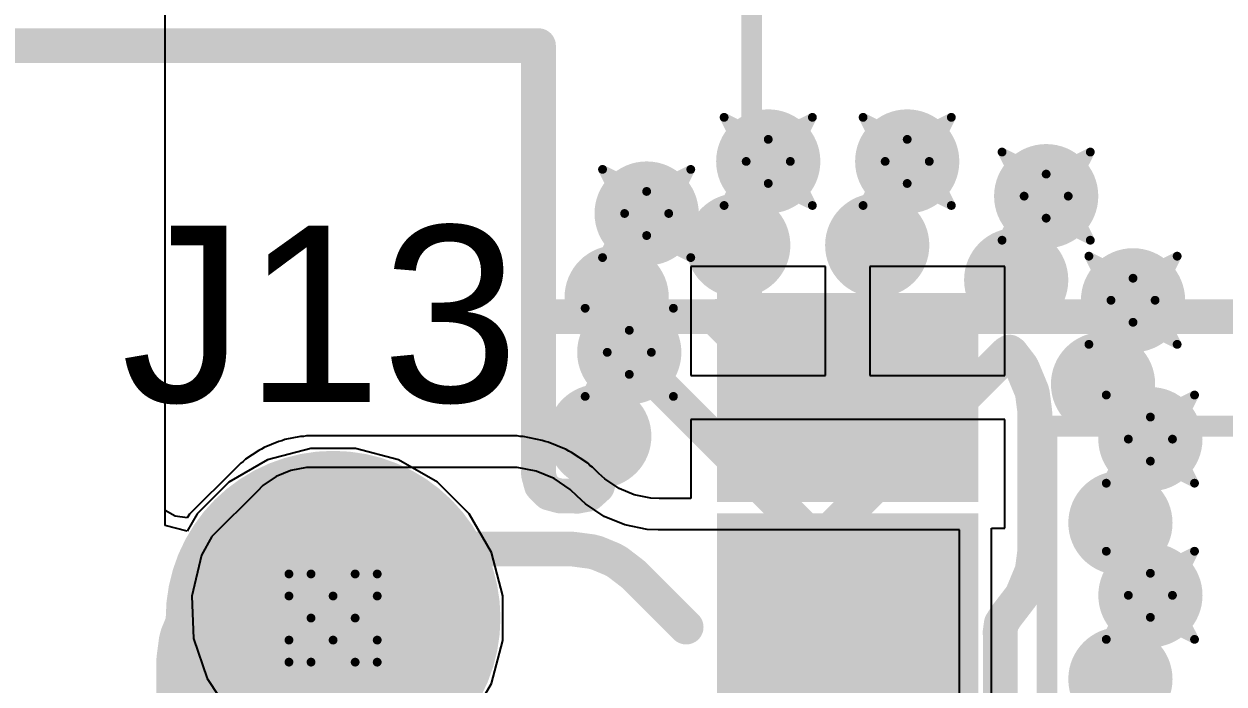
# Model space of a CAD drawing. Header units: inches. Extents: x 0 to 12.4, y -0.6 to 2.2.
# Drawn here: x 1.7109 to 1.9829, y -0.28 to -0.1302 of the extents above; entities that cross this region are included whole.
import ezdxf

# ---------------------------------------------------------------- set-up
doc = ezdxf.new("R2010")
doc.units = ezdxf.units.IN
doc.header["$MEASUREMENT"] = 0
for name, color, linetype in [('Bottom Layer', 5, 'Continuous'), ('Bottom Solder', 6, 'Continuous'), ('Dimension', 6, 'Continuous'), ('Drill Drawing', 1, 'Continuous'), ('Mechanical 4', 56, 'Continuous'), ('Multi-Layer', 9, 'Continuous'), ('Pad Holes', 156, 'Continuous'), ('Top Layer', 1, 'Continuous'), ('Top Overlay', 2, 'Continuous'), ('Top Paste', 8, 'Continuous'), ('Top Solder', 216, 'Continuous'), ('Via Holes', 16, 'Continuous')]:
    doc.layers.add(name, color=color, linetype=linetype)
doc.styles.add('Arial', font='', dxfattribs={"height": 0.2})
doc.styles.get('Arial').set_extended_font_data('Arial')

# ---------------------------------------------------------------- blocks, each defined once
blk = doc.blocks.new('TP_0_9___8')
at = {"layer": 'Bottom Layer'}
h = blk.add_hatch(color=5, dxfattribs=at)
edge = h.paths.add_edge_path()
edge.add_arc((0, 0), 0.031496, 0, 360)
at = {"layer": 'Bottom Solder'}
h = blk.add_hatch(color=6, dxfattribs=at)
edge = h.paths.add_edge_path()
edge.add_arc((0, 0), 0.035496, 0, 360)
at = {"layer": 'Multi-Layer'}
h = blk.add_hatch(color=9, dxfattribs=at)
edge = h.paths.add_edge_path()
edge.add_arc((0, 0), 0.031496, 0, 360)
at = {"layer": 'Pad Holes'}
h = blk.add_hatch(color=7, dxfattribs=at)
edge = h.paths.add_edge_path()
edge.add_arc((0, 0), 0.0177165, 0, 360)
at = {"layer": 'Top Layer'}
h = blk.add_hatch(color=1, dxfattribs=at)
edge = h.paths.add_edge_path()
edge.add_arc((0, 0), 0.031496, 0, 360)
at = {"layer": 'Top Solder'}
h = blk.add_hatch(color=216, dxfattribs=at)
edge = h.paths.add_edge_path()
edge.add_arc((0, 0), 0.035496, 0, 360)
at = {"layer": 'Top Overlay'}
for points, const_width in [([(0.0354331, 0, 1), (-0.0354331, 0, 1)], 0.005), ([(-0.0366831, 0, 1), (-0.0341831, 0, 1)], 0.0025), ([(0.0341831, 0, 1), (0.0366831, 0, 1)], 0.0025)]:
    blk.add_lwpolyline(points, format="xyb", close=True, dxfattribs=dict(at, const_width=const_width))
blk = doc.blocks.new('E07_400M10S_10')
at = {"layer": 'Top Layer'}
for points in [[(0.23228345, 0.30433075), (0.28346455, 0.30433075), (0.28346455, 0.26496065), (0.23228345, 0.26496065)], [(0.23228345, 0.25433075), (0.28346455, 0.25433075), (0.28346455, 0.21496065), (0.23228345, 0.21496065)]]:
    blk.add_hatch(color=1, dxfattribs=at).paths.add_polyline_path(points)
at = {"layer": 'Top Paste'}
for points in [[(0.23228345, 0.30433075), (0.28346455, 0.30433075), (0.28346455, 0.26496065), (0.23228345, 0.26496065)], [(0.23228345, 0.25433075), (0.28346455, 0.25433075), (0.28346455, 0.21496065), (0.23228345, 0.21496065)]]:
    blk.add_hatch(color=8, dxfattribs=at).paths.add_polyline_path(points)
at = {"layer": 'Top Solder'}
for points in [[(0.22828345, 0.30833075), (0.28746455, 0.30833075), (0.28746455, 0.26096065), (0.22828345, 0.26096065)], [(0.22828345, 0.25833075), (0.28746455, 0.25833075), (0.28746455, 0.21096065), (0.22828345, 0.21096065)]]:
    blk.add_hatch(color=216, dxfattribs=at).paths.add_polyline_path(points)

msp = doc.modelspace()

# ---------------------------------------------------------------- hatches: boundary and pattern name
at = {"layer": 'Bottom Layer'}
h = msp.add_hatch(color=5, dxfattribs=at)
edge = h.paths.add_edge_path()
edge.add_arc((1.879626, -0.1614174), 0.011811, 0, 360)
h = msp.add_hatch(color=5, dxfattribs=at)
edge = h.paths.add_edge_path()
edge.add_arc((1.9111221, -0.1614174), 0.011811, 0, 360)
h = msp.add_hatch(color=5, dxfattribs=at)
edge = h.paths.add_edge_path()
edge.add_arc((1.9426181, -0.1692914), 0.011811, 0, 360)
h = msp.add_hatch(color=5, dxfattribs=at)
edge = h.paths.add_edge_path()
edge.add_arc((1.8520669, -0.1732284), 0.011811, 0, 360)
h = msp.add_hatch(color=5, dxfattribs=at)
edge = h.paths.add_edge_path()
edge.add_arc((1.9623032, -0.1929134), 0.011811, 0, 360)
h = msp.add_hatch(color=5, dxfattribs=at)
edge = h.paths.add_edge_path()
edge.add_arc((1.8481299, -0.2047244), 0.011811, 0, 360)
h = msp.add_hatch(color=5, dxfattribs=at)
edge = h.paths.add_edge_path()
edge.add_arc((1.9662402, -0.2244095), 0.011811, 0, 360)
h = msp.add_hatch(color=5, dxfattribs=at)
edge = h.paths.add_edge_path()
edge.add_arc((1.9662402, -0.2598426), 0.011811, 0, 360)
at = {"layer": 'Dimension'}
h = msp.add_hatch(color=6, dxfattribs=at)
edge = h.paths.add_edge_path()
edge.add_arc((1.8728289, -0.1804365), 0.011811, 0, 360)
h = msp.add_hatch(color=6, dxfattribs=at)
edge = h.paths.add_edge_path()
edge.add_arc((1.904325, -0.1804365), 0.011811, 0, 360)
h = msp.add_hatch(color=6, dxfattribs=at)
edge = h.paths.add_edge_path()
edge.add_arc((1.935821, -0.1883105), 0.011811, 0, 360)
h = msp.add_hatch(color=6, dxfattribs=at)
edge = h.paths.add_edge_path()
edge.add_arc((1.8452698, -0.1922475), 0.011811, 0, 360)
h = msp.add_hatch(color=6, dxfattribs=at)
edge = h.paths.add_edge_path()
edge.add_arc((1.9555061, -0.2119325), 0.011811, 0, 360)
h = msp.add_hatch(color=6, dxfattribs=at)
edge = h.paths.add_edge_path()
edge.add_arc((1.8413328, -0.2237435), 0.011811, 0, 360)
h = msp.add_hatch(color=6, dxfattribs=at)
edge = h.paths.add_edge_path()
edge.add_arc((1.9594431, -0.2434286), 0.011811, 0, 360)
h = msp.add_hatch(color=6, dxfattribs=at)
edge = h.paths.add_edge_path()
edge.add_arc((1.9594431, -0.2788617), 0.011811, 0, 360)
at = {"layer": 'Top Layer'}
h = msp.add_hatch(color=1, dxfattribs=at)
edge = h.paths.add_edge_path()
edge.add_arc((1.879626, -0.1614174), 0.011811, 0, 360)
h = msp.add_hatch(color=1, dxfattribs=at)
edge = h.paths.add_edge_path()
edge.add_arc((1.9111221, -0.1614174), 0.011811, 0, 360)
h = msp.add_hatch(color=1, dxfattribs=at)
edge = h.paths.add_edge_path()
edge.add_arc((1.9426181, -0.1692914), 0.011811, 0, 360)
h = msp.add_hatch(color=1, dxfattribs=at)
edge = h.paths.add_edge_path()
edge.add_arc((1.8520669, -0.1732284), 0.011811, 0, 360)
h = msp.add_hatch(color=1, dxfattribs=at)
edge = h.paths.add_edge_path()
edge.add_arc((1.9623032, -0.1929134), 0.011811, 0, 360)
h = msp.add_hatch(color=1, dxfattribs=at)
edge = h.paths.add_edge_path()
edge.add_arc((1.8481299, -0.2047244), 0.011811, 0, 360)
h = msp.add_hatch(color=1, dxfattribs=at)
edge = h.paths.add_edge_path()
edge.add_arc((1.9662402, -0.2244095), 0.011811, 0, 360)
h = msp.add_hatch(color=1, dxfattribs=at)
edge = h.paths.add_edge_path()
edge.add_arc((1.9662402, -0.2598426), 0.011811, 0, 360)
at = {"layer": 'Via Holes'}
h = msp.add_hatch(color=7, dxfattribs=at)
edge = h.paths.add_edge_path()
edge.add_arc((1.879626, -0.1614174), 0.0059055, 0, 360)
h = msp.add_hatch(color=7, dxfattribs=at)
edge = h.paths.add_edge_path()
edge.add_arc((1.9111221, -0.1614174), 0.0059055, 0, 360)
h = msp.add_hatch(color=7, dxfattribs=at)
edge = h.paths.add_edge_path()
edge.add_arc((1.9426181, -0.1692914), 0.0059055, 0, 360)
h = msp.add_hatch(color=7, dxfattribs=at)
edge = h.paths.add_edge_path()
edge.add_arc((1.8520669, -0.1732284), 0.0059055, 0, 360)
h = msp.add_hatch(color=7, dxfattribs=at)
edge = h.paths.add_edge_path()
edge.add_arc((1.9623032, -0.1929134), 0.0059055, 0, 360)
h = msp.add_hatch(color=7, dxfattribs=at)
edge = h.paths.add_edge_path()
edge.add_arc((1.8481299, -0.2047244), 0.0059055, 0, 360)
h = msp.add_hatch(color=7, dxfattribs=at)
edge = h.paths.add_edge_path()
edge.add_arc((1.9662402, -0.2244095), 0.0059055, 0, 360)
h = msp.add_hatch(color=7, dxfattribs=at)
edge = h.paths.add_edge_path()
edge.add_arc((1.9662402, -0.2598426), 0.0059055, 0, 360)

# ---------------------------------------------------------------- linework, layer by layer
at = {"layer": 'Bottom Layer'}
for p, q in [((1.7429133, -0.243976), (1.7429133, 0.0462066)), ((1.7759319, -0.226504), (1.7661411, -0.2291274)), ((1.7860681, -0.226504), (1.7759319, -0.226504)), ((1.7958589, -0.2291274), (1.7860681, -0.226504)), ((1.7661411, -0.2291274), (1.7573629, -0.2341955)), ((1.8046371, -0.2341955), (1.7958589, -0.2291274)), ((1.7573629, -0.2341955), (1.7501955, -0.2413629)), ((1.8118045, -0.2413629), (1.8046371, -0.2341955)), ((1.7501955, -0.2413629), (1.7479133, -0.2453157)), ((1.8168726, -0.2501411), (1.8118045, -0.2413629)), ((1.7479133, -0.2453157), (1.7429133, -0.243976)), ((1.819496, -0.2599319), (1.8168726, -0.2501411)), ((1.819496, -0.2700681), (1.819496, -0.2599319)), ((1.8168726, -0.2798589), (1.819496, -0.2700681)), ((1.8118045, -0.2886371), (1.8168726, -0.2798589))]:
    msp.add_line(p, q, dxfattribs=at)
at = {"layer": 'Dimension', "const_width": 0.007874}
for points in [[(1.7067659, -0.1351609), (1.8269105, -0.1351609)], [(1.8269105, -0.1351609), (1.8275533, -0.1351609)], [(1.8275533, -0.1358036), (1.8275533, -0.1351609)], [(1.8275533, -0.196666), (1.8275533, -0.1358036)], [(1.8275533, -0.196666), (1.8675705, -0.196666)], [(1.8275533, -0.196666), (1.8675705, -0.196666)], [(1.8275533, -0.2324246), (1.8275533, -0.196666)], [(1.8675705, -0.196666), (1.8679363, -0.1965782)], [(1.8675705, -0.196666), (1.8677671, -0.1969867)], [(1.8677671, -0.1969867), (1.8903863, -0.2196059)], [(1.8679363, -0.1965782), (1.9137451, -0.1965782)], [(1.8912951, -0.2196059), (1.9139143, -0.1969867)], [(1.9137451, -0.1965782), (1.9141108, -0.196666)], [(1.9139143, -0.1969867), (1.9141108, -0.196666)], [(1.9141108, -0.196666), (2.3990666, -0.196666)], [(1.9141108, -0.196666), (2.3990666, -0.196666)], [(1.8447613, -0.2078383), (1.8469501, -0.2049857)], [(1.8469501, -0.2049857), (1.8473894, -0.2046635)], [(1.8473894, -0.2046635), (1.8478672, -0.2049257)], [(1.8478672, -0.2049257), (1.8873887, -0.2444471)], [(1.8942927, -0.2444471), (1.9338142, -0.2049256)], [(1.9338142, -0.2049256), (1.9342918, -0.2046635)], [(1.9342918, -0.2046635), (1.9347313, -0.2049857)], [(1.9347313, -0.2049857), (1.9369201, -0.2078383)], [(1.8444441, -0.2083877), (1.8447613, -0.2078383)], [(1.9369201, -0.2078383), (1.9372373, -0.2083877)], [(1.8423484, -0.213447), (1.8444441, -0.2083877)], [(1.9372373, -0.2083877), (1.9393329, -0.213447)], [(1.8416489, -0.2181258), (1.8421842, -0.21406)], [(1.8421842, -0.21406), (1.8423484, -0.213447)], [(1.9393329, -0.213447), (1.9394972, -0.21406)], [(1.9394972, -0.21406), (1.9400324, -0.2181258)], [(1.8416281, -0.2184437), (1.8416489, -0.2181258)], [(1.8416281, -0.2325173), (1.8416281, -0.2184437)], [(1.9400324, -0.2181258), (1.9400533, -0.2184437)], [(1.9400533, -0.2495159), (1.9400533, -0.2184437)], [(1.8903863, -0.2196059), (1.8908407, -0.2198683)], [(1.8908407, -0.2198683), (1.8912951, -0.2196059)], [(1.8275533, -0.2324246), (1.8282074, -0.2348656)], [(1.8282074, -0.2348656), (1.8299942, -0.2366525)], [(1.8389039, -0.2368965), (1.8408915, -0.2350959)], [(1.8408915, -0.2350959), (1.8416281, -0.2325173)], [(1.8299942, -0.2366525), (1.8324352, -0.2373065)], [(1.8324352, -0.2373065), (1.8348276, -0.2373065)], [(1.8348276, -0.2373065), (1.8348668, -0.2373078)], [(1.8348668, -0.2373078), (1.8348678, -0.2373078)], [(1.8348678, -0.2373078), (1.8355759, -0.237331)], [(1.8355759, -0.237331), (1.8356144, -0.2373323)], [(1.8356144, -0.2373323), (1.8356526, -0.2373348)], [(1.8356526, -0.2373348), (1.8356537, -0.2373348)], [(1.8356537, -0.2373348), (1.8362113, -0.2373714)], [(1.8362113, -0.2373714), (1.8362516, -0.2373741)], [(1.8362516, -0.2373741), (1.8362915, -0.237378)], [(1.8362915, -0.237378), (1.8363314, -0.2373813)], [(1.8363314, -0.2373813), (1.8363328, -0.2373631)], [(1.8363328, -0.2373631), (1.8389039, -0.2368965)], [(1.8873887, -0.2444471), (1.8895771, -0.2457107)], [(1.8895771, -0.2457107), (1.8921042, -0.2457107)], [(1.8921042, -0.2457107), (1.8942927, -0.2444471)], [(1.7641988, -0.2518912), (1.7680846, -0.2502663)], [(1.7680846, -0.2502663), (1.7693251, -0.2499309)], [(1.7693251, -0.2499309), (1.7729499, -0.2494496)], [(1.7729499, -0.2494496), (1.7735002, -0.2493766)], [(1.7735002, -0.2493766), (1.7741428, -0.2493341)], [(1.7741428, -0.2493341), (1.8348276, -0.2493341)], [(1.8348276, -0.2493341), (1.8354648, -0.2493759)], [(1.8354648, -0.2493759), (1.8396051, -0.2499209)], [(1.8396051, -0.2499209), (1.8408361, -0.2502508)], [(1.8408361, -0.2502508), (1.8443961, -0.2517254)], [(1.9394972, -0.2538995), (1.9400324, -0.2498337)], [(1.9400324, -0.2498337), (1.9400533, -0.2495159)], [(1.7549171, -0.2572564), (1.763623, -0.252178)], [(1.763623, -0.252178), (1.7641988, -0.2518912)], [(1.8443961, -0.2517254), (1.8454998, -0.2523626)], [(1.8454998, -0.2523626), (1.8488133, -0.2549051)], [(1.9393329, -0.2545124), (1.9394972, -0.2538995)], [(1.8488133, -0.2549051), (1.8492933, -0.2553261)], [(1.8492933, -0.2553261), (1.8610179, -0.2670506)], [(1.9372373, -0.2595717), (1.9393329, -0.2545124)], [(1.7511011, -0.2601561), (1.7543905, -0.2576115)], [(1.7543905, -0.2576115), (1.7549171, -0.2572564)], [(1.9369201, -0.2601212), (1.9372373, -0.2595717)], [(1.7478793, -0.2641073), (1.7502072, -0.2610559)], [(1.7502072, -0.2610559), (1.7511011, -0.2601561)], [(1.9335865, -0.2644657), (1.9369201, -0.2601212)], [(1.7472477, -0.265207), (1.7478793, -0.2641073)], [(1.9324481, -0.2662382), (1.9334108, -0.2647344)], [(1.9333916, -0.2647196), (1.9335646, -0.2644941)], [(1.9333916, -0.2647196), (1.9334108, -0.2647344)], [(1.9335646, -0.2644941), (1.9335765, -0.2644757)], [(1.9335765, -0.2644757), (1.9335865, -0.2644657)], [(1.7457851, -0.268755), (1.7472477, -0.265207)], [(1.8960668, -0.2670506), (1.8968305, -0.2671107)], [(1.8968305, -0.2671107), (1.9011619, -0.2677968)], [(1.9321614, -0.2683113), (1.9324481, -0.2662382)], [(1.745327, -0.2709809), (1.745458, -0.2699809)], [(1.745458, -0.2699809), (1.7457851, -0.268755)], [(1.9011619, -0.2677968), (1.9026145, -0.2682687)], [(1.9026145, -0.2682687), (1.9061755, -0.2700831)], [(1.9061755, -0.2700831), (1.9074112, -0.2709809)], [(1.9321614, -0.2683113), (1.9321689, -0.268407)], [(1.9321689, -0.268407), (1.9321989, -0.2685965)], [(1.9321989, -0.2685965), (1.932199, -0.299363)], [(1.7449176, -0.2741042), (1.745327, -0.2709809)], [(1.9074112, -0.2709809), (1.9102371, -0.2738068)], [(1.7448761, -0.2747387), (1.7449176, -0.2741042)], [(1.7448761, -0.2915685), (1.7448761, -0.2747387)], [(1.9102371, -0.2738068), (1.9111349, -0.2750426)], [(1.9111349, -0.2750426), (1.9129493, -0.2786036)], [(1.9129493, -0.2786036), (1.9134213, -0.2800562)], [(1.9134213, -0.2800562), (1.9140465, -0.2840035)]]:
    msp.add_lwpolyline(points, dxfattribs=at)
at = {"layer": 'Dimension', "const_width": 0.003937}
for points in [[(1.824942, -0.1351609, 1), (1.828879, -0.1351609, 1)], [(1.824942, -0.1351609, 1), (1.828879, -0.1351609, 1)], [(1.8255848, -0.1351609, 1), (1.8295218, -0.1351609, 1)], [(1.8255848, -0.1351609, 1), (1.8295218, -0.1351609, 1)], [(1.8255848, -0.1358036, 1), (1.8295218, -0.1358036, 1)], [(1.8255848, -0.1358036, 1), (1.8295218, -0.1358036, 1)], [(1.8255848, -0.196666, 1), (1.8295218, -0.196666, 1)], [(1.8255848, -0.196666, 1), (1.8295218, -0.196666, 1)], [(1.8255848, -0.196666, 1), (1.8295218, -0.196666, 1)], [(1.8255848, -0.196666, 1), (1.8295218, -0.196666, 1)], [(1.865602, -0.196666, 1), (1.869539, -0.196666, 1)], [(1.865602, -0.196666, 1), (1.869539, -0.196666, 1)], [(1.865602, -0.196666, 1), (1.869539, -0.196666, 1)], [(1.865602, -0.196666, 1), (1.869539, -0.196666, 1)], [(1.8657986, -0.1969867, 1), (1.8697356, -0.1969867, 1)], [(1.8657986, -0.1969867, 1), (1.8697356, -0.1969867, 1)], [(1.8659678, -0.1965782, 1), (1.8699048, -0.1965782, 1)], [(1.8659678, -0.1965782, 1), (1.8699048, -0.1965782, 1)], [(1.9117766, -0.1965782, 1), (1.9157136, -0.1965782, 1)], [(1.9117766, -0.1965782, 1), (1.9157136, -0.1965782, 1)], [(1.9119458, -0.1969867, 1), (1.9158828, -0.1969867, 1)], [(1.9119458, -0.1969867, 1), (1.9158828, -0.1969867, 1)], [(1.9121423, -0.196666, 1), (1.9160793, -0.196666, 1)], [(1.9121423, -0.196666, 1), (1.9160793, -0.196666, 1)], [(1.9121423, -0.196666, 1), (1.9160793, -0.196666, 1)], [(1.9121423, -0.196666, 1), (1.9160793, -0.196666, 1)], [(1.8449816, -0.2049857, 1), (1.8489186, -0.2049857, 1)], [(1.8449816, -0.2049857, 1), (1.8489186, -0.2049857, 1)], [(1.8454209, -0.2046635, 1), (1.8493579, -0.2046635, 1)], [(1.8454209, -0.2046635, 1), (1.8493579, -0.2046635, 1)], [(1.8458987, -0.2049257, 1), (1.8498357, -0.2049257, 1)], [(1.8458987, -0.2049257, 1), (1.8498357, -0.2049257, 1)], [(1.9318457, -0.2049256, 1), (1.9357827, -0.2049256, 1)], [(1.9318457, -0.2049256, 1), (1.9357827, -0.2049256, 1)], [(1.9323233, -0.2046635, 1), (1.9362603, -0.2046635, 1)], [(1.9323233, -0.2046635, 1), (1.9362603, -0.2046635, 1)], [(1.9327628, -0.2049857, 1), (1.9366998, -0.2049857, 1)], [(1.9327628, -0.2049857, 1), (1.9366998, -0.2049857, 1)], [(1.8427928, -0.2078383, 1), (1.8467298, -0.2078383, 1)], [(1.8427928, -0.2078383, 1), (1.8467298, -0.2078383, 1)], [(1.9349516, -0.2078383, 1), (1.9388886, -0.2078383, 1)], [(1.9349516, -0.2078383, 1), (1.9388886, -0.2078383, 1)], [(1.8424756, -0.2083877, 1), (1.8464126, -0.2083877, 1)], [(1.8424756, -0.2083877, 1), (1.8464126, -0.2083877, 1)], [(1.9352688, -0.2083877, 1), (1.9392058, -0.2083877, 1)], [(1.9352688, -0.2083877, 1), (1.9392058, -0.2083877, 1)], [(1.8402157, -0.21406, 1), (1.8441527, -0.21406, 1)], [(1.8402157, -0.21406, 1), (1.8441527, -0.21406, 1)], [(1.8403799, -0.213447, 1), (1.8443169, -0.213447, 1)], [(1.8403799, -0.213447, 1), (1.8443169, -0.213447, 1)], [(1.9373644, -0.213447, 1), (1.9413014, -0.213447, 1)], [(1.9373644, -0.213447, 1), (1.9413014, -0.213447, 1)], [(1.9375287, -0.21406, 1), (1.9414657, -0.21406, 1)], [(1.9375287, -0.21406, 1), (1.9414657, -0.21406, 1)], [(1.8396596, -0.2184437, 1), (1.8435966, -0.2184437, 1)], [(1.8396596, -0.2184437, 1), (1.8435966, -0.2184437, 1)], [(1.8396804, -0.2181258, 1), (1.8436174, -0.2181258, 1)], [(1.8396804, -0.2181258, 1), (1.8436174, -0.2181258, 1)], [(1.9380639, -0.2181258, 1), (1.9420009, -0.2181258, 1)], [(1.9380639, -0.2181258, 1), (1.9420009, -0.2181258, 1)], [(1.9380848, -0.2184437, 1), (1.9420218, -0.2184437, 1)], [(1.9380848, -0.2184437, 1), (1.9420218, -0.2184437, 1)], [(1.8884178, -0.2196059, 1), (1.8923548, -0.2196059, 1)], [(1.8884178, -0.2196059, 1), (1.8923548, -0.2196059, 1)], [(1.8888722, -0.2198683, 1), (1.8928092, -0.2198683, 1)], [(1.8888722, -0.2198683, 1), (1.8928092, -0.2198683, 1)], [(1.8893266, -0.2196059, 1), (1.8932636, -0.2196059, 1)], [(1.8893266, -0.2196059, 1), (1.8932636, -0.2196059, 1)], [(1.8255848, -0.2324246, 1), (1.8295218, -0.2324246, 1)], [(1.8255848, -0.2324246, 1), (1.8295218, -0.2324246, 1)], [(1.8262389, -0.2348656, 1), (1.8301759, -0.2348656, 1)], [(1.8262389, -0.2348656, 1), (1.8301759, -0.2348656, 1)], [(1.838923, -0.2350959, 1), (1.84286, -0.2350959, 1)], [(1.838923, -0.2350959, 1), (1.84286, -0.2350959, 1)], [(1.8396596, -0.2325173, 1), (1.8435966, -0.2325173, 1)], [(1.8396596, -0.2325173, 1), (1.8435966, -0.2325173, 1)], [(1.8280257, -0.2366525, 1), (1.8319627, -0.2366525, 1)], [(1.8280257, -0.2366525, 1), (1.8319627, -0.2366525, 1)], [(1.8304667, -0.2373065, 1), (1.8344037, -0.2373065, 1)], [(1.8304667, -0.2373065, 1), (1.8344037, -0.2373065, 1)], [(1.8328591, -0.2373065, 1), (1.8367961, -0.2373065, 1)], [(1.8328591, -0.2373065, 1), (1.8367961, -0.2373065, 1)], [(1.8328983, -0.2373078, 1), (1.8368353, -0.2373078, 1)], [(1.8328983, -0.2373078, 1), (1.8368353, -0.2373078, 1)], [(1.8328993, -0.2373078, 1), (1.8368363, -0.2373078, 1)], [(1.8328993, -0.2373078, 1), (1.8368363, -0.2373078, 1)], [(1.8336074, -0.237331, 1), (1.8375444, -0.237331, 1)], [(1.8336074, -0.237331, 1), (1.8375444, -0.237331, 1)], [(1.8336459, -0.2373323, 1), (1.8375829, -0.2373323, 1)], [(1.8336459, -0.2373323, 1), (1.8375829, -0.2373323, 1)], [(1.8336841, -0.2373348, 1), (1.8376211, -0.2373348, 1)], [(1.8336841, -0.2373348, 1), (1.8376211, -0.2373348, 1)], [(1.8336852, -0.2373348, 1), (1.8376222, -0.2373348, 1)], [(1.8336852, -0.2373348, 1), (1.8376222, -0.2373348, 1)], [(1.8342428, -0.2373714, 1), (1.8381798, -0.2373714, 1)], [(1.8342428, -0.2373714, 1), (1.8381798, -0.2373714, 1)], [(1.8342831, -0.2373741, 1), (1.8382201, -0.2373741, 1)], [(1.8342831, -0.2373741, 1), (1.8382201, -0.2373741, 1)], [(1.834323, -0.237378, 1), (1.83826, -0.237378, 1)], [(1.834323, -0.237378, 1), (1.83826, -0.237378, 1)], [(1.8343629, -0.2373813, 1), (1.8382999, -0.2373813, 1)], [(1.8343629, -0.2373813, 1), (1.8382999, -0.2373813, 1)], [(1.8343643, -0.2373631, 1), (1.8383013, -0.2373631, 1)], [(1.8343643, -0.2373631, 1), (1.8383013, -0.2373631, 1)], [(1.8369354, -0.2368965, 1), (1.8408724, -0.2368965, 1)], [(1.8369354, -0.2368965, 1), (1.8408724, -0.2368965, 1)], [(1.8854202, -0.2444471, 1), (1.8893572, -0.2444471, 1)], [(1.8854202, -0.2444471, 1), (1.8893572, -0.2444471, 1)], [(1.8876086, -0.2457107, 1), (1.8915456, -0.2457107, 1)], [(1.8876086, -0.2457107, 1), (1.8915456, -0.2457107, 1)], [(1.8901357, -0.2457107, 1), (1.8940727, -0.2457107, 1)], [(1.8901357, -0.2457107, 1), (1.8940727, -0.2457107, 1)], [(1.8923242, -0.2444471, 1), (1.8962612, -0.2444471, 1)], [(1.8923242, -0.2444471, 1), (1.8962612, -0.2444471, 1)], [(1.7661161, -0.2502663, 1), (1.7700531, -0.2502663, 1)], [(1.7661161, -0.2502663, 1), (1.7700531, -0.2502663, 1)], [(1.7673566, -0.2499309, 1), (1.7712936, -0.2499309, 1)], [(1.7673566, -0.2499309, 1), (1.7712936, -0.2499309, 1)], [(1.7709814, -0.2494496, 1), (1.7749184, -0.2494496, 1)], [(1.7709814, -0.2494496, 1), (1.7749184, -0.2494496, 1)], [(1.7715317, -0.2493766, 1), (1.7754687, -0.2493766, 1)], [(1.7715317, -0.2493766, 1), (1.7754687, -0.2493766, 1)], [(1.7721743, -0.2493341, 1), (1.7761113, -0.2493341, 1)], [(1.7721743, -0.2493341, 1), (1.7761113, -0.2493341, 1)], [(1.8328591, -0.2493341, 1), (1.8367961, -0.2493341, 1)], [(1.8328591, -0.2493341, 1), (1.8367961, -0.2493341, 1)], [(1.8334963, -0.2493759, 1), (1.8374333, -0.2493759, 1)], [(1.8334963, -0.2493759, 1), (1.8374333, -0.2493759, 1)], [(1.8376366, -0.2499209, 1), (1.8415736, -0.2499209, 1)], [(1.8376366, -0.2499209, 1), (1.8415736, -0.2499209, 1)], [(1.8388676, -0.2502508, 1), (1.8428046, -0.2502508, 1)], [(1.8388676, -0.2502508, 1), (1.8428046, -0.2502508, 1)], [(1.9380639, -0.2498337, 1), (1.9420009, -0.2498337, 1)], [(1.9380639, -0.2498337, 1), (1.9420009, -0.2498337, 1)], [(1.9380848, -0.2495159, 1), (1.9420218, -0.2495159, 1)], [(1.9380848, -0.2495159, 1), (1.9420218, -0.2495159, 1)], [(1.7616545, -0.252178, 1), (1.7655915, -0.252178, 1)], [(1.7616545, -0.252178, 1), (1.7655915, -0.252178, 1)], [(1.7622303, -0.2518912, 1), (1.7661673, -0.2518912, 1)], [(1.7622303, -0.2518912, 1), (1.7661673, -0.2518912, 1)], [(1.8424276, -0.2517254, 1), (1.8463646, -0.2517254, 1)], [(1.8424276, -0.2517254, 1), (1.8463646, -0.2517254, 1)], [(1.8435313, -0.2523626, 1), (1.8474683, -0.2523626, 1)], [(1.8435313, -0.2523626, 1), (1.8474683, -0.2523626, 1)], [(1.9375287, -0.2538995, 1), (1.9414657, -0.2538995, 1)], [(1.9375287, -0.2538995, 1), (1.9414657, -0.2538995, 1)], [(1.8468448, -0.2549051, 1), (1.8507818, -0.2549051, 1)], [(1.8468448, -0.2549051, 1), (1.8507818, -0.2549051, 1)], [(1.8473248, -0.2553261, 1), (1.8512618, -0.2553261, 1)], [(1.8473248, -0.2553261, 1), (1.8512618, -0.2553261, 1)], [(1.9373644, -0.2545124, 1), (1.9413014, -0.2545124, 1)], [(1.9373644, -0.2545124, 1), (1.9413014, -0.2545124, 1)], [(1.752422, -0.2576115, 1), (1.756359, -0.2576115, 1)], [(1.752422, -0.2576115, 1), (1.756359, -0.2576115, 1)], [(1.7529486, -0.2572564, 1), (1.7568856, -0.2572564, 1)], [(1.7529486, -0.2572564, 1), (1.7568856, -0.2572564, 1)], [(1.9352688, -0.2595717, 1), (1.9392058, -0.2595717, 1)], [(1.9352688, -0.2595717, 1), (1.9392058, -0.2595717, 1)], [(1.7482387, -0.2610559, 1), (1.7521757, -0.2610559, 1)], [(1.7482387, -0.2610559, 1), (1.7521757, -0.2610559, 1)], [(1.7491326, -0.2601561, 1), (1.7530696, -0.2601561, 1)], [(1.7491326, -0.2601561, 1), (1.7530696, -0.2601561, 1)], [(1.9349516, -0.2601212, 1), (1.9388886, -0.2601212, 1)], [(1.9349516, -0.2601212, 1), (1.9388886, -0.2601212, 1)], [(1.7459108, -0.2641073, 1), (1.7498478, -0.2641073, 1)], [(1.7459108, -0.2641073, 1), (1.7498478, -0.2641073, 1)], [(1.9314231, -0.2647196, 1), (1.9353601, -0.2647196, 1)], [(1.9314231, -0.2647196, 1), (1.9353601, -0.2647196, 1)], [(1.9314423, -0.2647344, 1), (1.9353793, -0.2647344, 1)], [(1.9314423, -0.2647344, 1), (1.9353793, -0.2647344, 1)], [(1.9315961, -0.2644941, 1), (1.9355331, -0.2644941, 1)], [(1.9315961, -0.2644941, 1), (1.9355331, -0.2644941, 1)], [(1.931608, -0.2644757, 1), (1.935545, -0.2644757, 1)], [(1.931608, -0.2644757, 1), (1.935545, -0.2644757, 1)], [(1.931618, -0.2644657, 1), (1.935555, -0.2644657, 1)], [(1.931618, -0.2644657, 1), (1.935555, -0.2644657, 1)], [(1.7452792, -0.265207, 1), (1.7492162, -0.265207, 1)], [(1.7452792, -0.265207, 1), (1.7492162, -0.265207, 1)], [(1.8590494, -0.2670506, 1), (1.8629864, -0.2670506, 1)], [(1.8940983, -0.2670506, 1), (1.8980353, -0.2670506, 1)], [(1.894862, -0.2671107, 1), (1.898799, -0.2671107, 1)], [(1.894862, -0.2671107, 1), (1.898799, -0.2671107, 1)], [(1.9304796, -0.2662382, 1), (1.9344166, -0.2662382, 1)], [(1.9304796, -0.2662382, 1), (1.9344166, -0.2662382, 1)], [(1.7434895, -0.2699809, 1), (1.7474265, -0.2699809, 1)], [(1.7434895, -0.2699809, 1), (1.7474265, -0.2699809, 1)], [(1.7438166, -0.268755, 1), (1.7477536, -0.268755, 1)], [(1.7438166, -0.268755, 1), (1.7477536, -0.268755, 1)], [(1.8991934, -0.2677968, 1), (1.9031304, -0.2677968, 1)], [(1.8991934, -0.2677968, 1), (1.9031304, -0.2677968, 1)], [(1.900646, -0.2682687, 1), (1.904583, -0.2682687, 1)], [(1.900646, -0.2682687, 1), (1.904583, -0.2682687, 1)], [(1.904207, -0.2700831, 1), (1.908144, -0.2700831, 1)], [(1.904207, -0.2700831, 1), (1.908144, -0.2700831, 1)], [(1.9301929, -0.2683113, 1), (1.9341299, -0.2683113, 1)], [(1.9301929, -0.2683113, 1), (1.9341299, -0.2683113, 1)], [(1.9302004, -0.268407, 1), (1.9341374, -0.268407, 1)], [(1.9302004, -0.268407, 1), (1.9341374, -0.268407, 1)], [(1.9302304, -0.2685965, 1), (1.9341674, -0.2685965, 1)], [(1.9302304, -0.2685965, 1), (1.9341674, -0.2685965, 1)], [(1.7433585, -0.2709809, 1), (1.7472955, -0.2709809, 1)], [(1.7433585, -0.2709809, 1), (1.7472955, -0.2709809, 1)], [(1.9054427, -0.2709809, 1), (1.9093797, -0.2709809, 1)], [(1.9054427, -0.2709809, 1), (1.9093797, -0.2709809, 1)], [(1.7429076, -0.2747387, 1), (1.7468446, -0.2747387, 1)], [(1.7429076, -0.2747387, 1), (1.7468446, -0.2747387, 1)], [(1.7429491, -0.2741042, 1), (1.7468861, -0.2741042, 1)], [(1.7429491, -0.2741042, 1), (1.7468861, -0.2741042, 1)], [(1.9082686, -0.2738068, 1), (1.9122056, -0.2738068, 1)], [(1.9082686, -0.2738068, 1), (1.9122056, -0.2738068, 1)], [(1.9091664, -0.2750426, 1), (1.9131034, -0.2750426, 1)], [(1.9091664, -0.2750426, 1), (1.9131034, -0.2750426, 1)], [(1.9109808, -0.2786036, 1), (1.9149178, -0.2786036, 1)], [(1.9109808, -0.2786036, 1), (1.9149178, -0.2786036, 1)], [(1.9114528, -0.2800562, 1), (1.9153898, -0.2800562, 1)], [(1.9114528, -0.2800562, 1), (1.9153898, -0.2800562, 1)]]:
    msp.add_lwpolyline(points, format="xyb", close=True, dxfattribs=at)
at = {"layer": 'Drill Drawing', "const_width": 0.002}
for points in [[(1.869626, -0.1514174), (1.879626, -0.1564174)], [(1.869626, -0.1514174), (1.874626, -0.1614174)], [(1.879626, -0.1564174), (1.889626, -0.1514174)], [(1.884626, -0.1614174), (1.889626, -0.1514174)], [(1.9011221, -0.1514174), (1.9111221, -0.1564174)], [(1.9011221, -0.1514174), (1.9061221, -0.1614174)], [(1.9111221, -0.1564174), (1.9211221, -0.1514174)], [(1.9161221, -0.1614174), (1.9211221, -0.1514174)], [(1.869626, -0.1714174), (1.874626, -0.1614174)], [(1.884626, -0.1614174), (1.889626, -0.1714174)], [(1.9011221, -0.1714174), (1.9061221, -0.1614174)], [(1.9161221, -0.1614174), (1.9211221, -0.1714174)], [(1.9326181, -0.1592914), (1.9426181, -0.1642914)], [(1.9326181, -0.1592914), (1.9376181, -0.1692914)], [(1.9426181, -0.1642914), (1.9526181, -0.1592914)], [(1.9476181, -0.1692914), (1.9526181, -0.1592914)], [(1.8420669, -0.1632284), (1.8520669, -0.1682284)], [(1.8420669, -0.1632284), (1.8470669, -0.1732284)], [(1.8520669, -0.1682284), (1.8620669, -0.1632284)], [(1.8570669, -0.1732284), (1.8620669, -0.1632284)], [(1.869626, -0.1714174), (1.879626, -0.1664174)], [(1.879626, -0.1664174), (1.889626, -0.1714174)], [(1.9011221, -0.1714174), (1.9111221, -0.1664174)], [(1.9111221, -0.1664174), (1.9211221, -0.1714174)], [(1.9326181, -0.1792914), (1.9376181, -0.1692914)], [(1.9476181, -0.1692914), (1.9526181, -0.1792914)], [(1.8420669, -0.1832284), (1.8470669, -0.1732284)], [(1.8570669, -0.1732284), (1.8620669, -0.1832284)], [(1.9326181, -0.1792914), (1.9426181, -0.1742914)], [(1.9426181, -0.1742914), (1.9526181, -0.1792914)], [(1.8420669, -0.1832284), (1.8520669, -0.1782284)], [(1.8520669, -0.1782284), (1.8620669, -0.1832284)], [(1.9523032, -0.1829134), (1.9623032, -0.1879134)], [(1.9523032, -0.1829134), (1.9573032, -0.1929134)], [(1.9623032, -0.1879134), (1.9723032, -0.1829134)], [(1.9673032, -0.1929134), (1.9723032, -0.1829134)], [(1.9523032, -0.2029134), (1.9573032, -0.1929134)], [(1.9673032, -0.1929134), (1.9723032, -0.2029134)], [(1.8381299, -0.1947244), (1.8481299, -0.1997244)], [(1.8381299, -0.1947244), (1.8431299, -0.2047244)], [(1.8481299, -0.1997244), (1.8581299, -0.1947244)], [(1.8531299, -0.2047244), (1.8581299, -0.1947244)], [(1.9523032, -0.2029134), (1.9623032, -0.1979134)], [(1.9623032, -0.1979134), (1.9723032, -0.2029134)], [(1.8381299, -0.2147244), (1.8431299, -0.2047244)], [(1.8531299, -0.2047244), (1.8581299, -0.2147244)], [(1.8381299, -0.2147244), (1.8481299, -0.2097244)], [(1.8481299, -0.2097244), (1.8581299, -0.2147244)], [(1.9562402, -0.2144095), (1.9662402, -0.2194095)], [(1.9562402, -0.2144095), (1.9612402, -0.2244095)], [(1.9662402, -0.2194095), (1.9762402, -0.2144095)], [(1.9712402, -0.2244095), (1.9762402, -0.2144095)], [(1.9562402, -0.2344095), (1.9612402, -0.2244095)], [(1.9712402, -0.2244095), (1.9762402, -0.2344095)], [(1.9562402, -0.2344095), (1.9662402, -0.2294095)], [(1.9662402, -0.2294095), (1.9762402, -0.2344095)], [(1.9562402, -0.2498426), (1.9662402, -0.2548426)], [(1.9562402, -0.2498426), (1.9612402, -0.2598426)], [(1.9662402, -0.2548426), (1.9762402, -0.2498426)], [(1.9712402, -0.2598426), (1.9762402, -0.2498426)], [(1.771, -0.26), (1.771, -0.255)], [(1.771, -0.255), (1.776, -0.255)], [(1.776, -0.255), (1.781, -0.26)], [(1.781, -0.26), (1.786, -0.255)], [(1.786, -0.255), (1.791, -0.255)], [(1.791, -0.26), (1.791, -0.255)], [(1.771, -0.26), (1.776, -0.265)], [(1.786, -0.265), (1.791, -0.26)], [(1.9562402, -0.2698426), (1.9612402, -0.2598426)], [(1.9712402, -0.2598426), (1.9762402, -0.2698426)], [(1.771, -0.27), (1.776, -0.265)], [(1.786, -0.265), (1.791, -0.27)], [(1.9562402, -0.2698426), (1.9662402, -0.2648426)], [(1.9662402, -0.2648426), (1.9762402, -0.2698426)], [(1.771, -0.275), (1.771, -0.27)], [(1.776, -0.275), (1.781, -0.27)], [(1.781, -0.27), (1.786, -0.275)], [(1.791, -0.275), (1.791, -0.27)], [(1.771, -0.275), (1.776, -0.275)], [(1.786, -0.275), (1.791, -0.275)]]:
    msp.add_lwpolyline(points, dxfattribs=at)
at = {"layer": 'Drill Drawing', "const_width": 0.001}
for points in [[(1.869126, -0.1514174, 1), (1.870126, -0.1514174, 1)], [(1.869126, -0.1514174, 1), (1.870126, -0.1514174, 1)], [(1.889126, -0.1514174, 1), (1.890126, -0.1514174, 1)], [(1.889126, -0.1514174, 1), (1.890126, -0.1514174, 1)], [(1.9006221, -0.1514174, 1), (1.9016221, -0.1514174, 1)], [(1.9006221, -0.1514174, 1), (1.9016221, -0.1514174, 1)], [(1.9206221, -0.1514174, 1), (1.9216221, -0.1514174, 1)], [(1.9206221, -0.1514174, 1), (1.9216221, -0.1514174, 1)], [(1.879126, -0.1564174, 1), (1.880126, -0.1564174, 1)], [(1.879126, -0.1564174, 1), (1.880126, -0.1564174, 1)], [(1.9106221, -0.1564174, 1), (1.9116221, -0.1564174, 1)], [(1.9106221, -0.1564174, 1), (1.9116221, -0.1564174, 1)], [(1.874126, -0.1614174, 1), (1.875126, -0.1614174, 1)], [(1.874126, -0.1614174, 1), (1.875126, -0.1614174, 1)], [(1.884126, -0.1614174, 1), (1.885126, -0.1614174, 1)], [(1.884126, -0.1614174, 1), (1.885126, -0.1614174, 1)], [(1.9056221, -0.1614174, 1), (1.9066221, -0.1614174, 1)], [(1.9056221, -0.1614174, 1), (1.9066221, -0.1614174, 1)], [(1.9156221, -0.1614174, 1), (1.9166221, -0.1614174, 1)], [(1.9156221, -0.1614174, 1), (1.9166221, -0.1614174, 1)], [(1.9321181, -0.1592914, 1), (1.9331181, -0.1592914, 1)], [(1.9321181, -0.1592914, 1), (1.9331181, -0.1592914, 1)], [(1.9521181, -0.1592914, 1), (1.9531181, -0.1592914, 1)], [(1.9521181, -0.1592914, 1), (1.9531181, -0.1592914, 1)], [(1.8415669, -0.1632284, 1), (1.8425669, -0.1632284, 1)], [(1.8415669, -0.1632284, 1), (1.8425669, -0.1632284, 1)], [(1.8615669, -0.1632284, 1), (1.8625669, -0.1632284, 1)], [(1.8615669, -0.1632284, 1), (1.8625669, -0.1632284, 1)], [(1.879126, -0.1664174, 1), (1.880126, -0.1664174, 1)], [(1.879126, -0.1664174, 1), (1.880126, -0.1664174, 1)], [(1.9106221, -0.1664174, 1), (1.9116221, -0.1664174, 1)], [(1.9106221, -0.1664174, 1), (1.9116221, -0.1664174, 1)], [(1.9421181, -0.1642914, 1), (1.9431181, -0.1642914, 1)], [(1.9421181, -0.1642914, 1), (1.9431181, -0.1642914, 1)], [(1.8515669, -0.1682284, 1), (1.8525669, -0.1682284, 1)], [(1.8515669, -0.1682284, 1), (1.8525669, -0.1682284, 1)], [(1.9371181, -0.1692914, 1), (1.9381181, -0.1692914, 1)], [(1.9371181, -0.1692914, 1), (1.9381181, -0.1692914, 1)], [(1.9471181, -0.1692914, 1), (1.9481181, -0.1692914, 1)], [(1.9471181, -0.1692914, 1), (1.9481181, -0.1692914, 1)], [(1.869126, -0.1714174, 1), (1.870126, -0.1714174, 1)], [(1.869126, -0.1714174, 1), (1.870126, -0.1714174, 1)], [(1.889126, -0.1714174, 1), (1.890126, -0.1714174, 1)], [(1.889126, -0.1714174, 1), (1.890126, -0.1714174, 1)], [(1.9006221, -0.1714174, 1), (1.9016221, -0.1714174, 1)], [(1.9006221, -0.1714174, 1), (1.9016221, -0.1714174, 1)], [(1.9206221, -0.1714174, 1), (1.9216221, -0.1714174, 1)], [(1.9206221, -0.1714174, 1), (1.9216221, -0.1714174, 1)], [(1.8465669, -0.1732284, 1), (1.8475669, -0.1732284, 1)], [(1.8465669, -0.1732284, 1), (1.8475669, -0.1732284, 1)], [(1.8565669, -0.1732284, 1), (1.8575669, -0.1732284, 1)], [(1.8565669, -0.1732284, 1), (1.8575669, -0.1732284, 1)], [(1.9421181, -0.1742914, 1), (1.9431181, -0.1742914, 1)], [(1.9421181, -0.1742914, 1), (1.9431181, -0.1742914, 1)], [(1.8515669, -0.1782284, 1), (1.8525669, -0.1782284, 1)], [(1.8515669, -0.1782284, 1), (1.8525669, -0.1782284, 1)], [(1.9321181, -0.1792914, 1), (1.9331181, -0.1792914, 1)], [(1.9321181, -0.1792914, 1), (1.9331181, -0.1792914, 1)], [(1.9521181, -0.1792914, 1), (1.9531181, -0.1792914, 1)], [(1.9521181, -0.1792914, 1), (1.9531181, -0.1792914, 1)], [(1.9518032, -0.1829134, 1), (1.9528032, -0.1829134, 1)], [(1.9518032, -0.1829134, 1), (1.9528032, -0.1829134, 1)], [(1.9718032, -0.1829134, 1), (1.9728032, -0.1829134, 1)], [(1.9718032, -0.1829134, 1), (1.9728032, -0.1829134, 1)], [(1.8415669, -0.1832284, 1), (1.8425669, -0.1832284, 1)], [(1.8415669, -0.1832284, 1), (1.8425669, -0.1832284, 1)], [(1.8615669, -0.1832284, 1), (1.8625669, -0.1832284, 1)], [(1.8615669, -0.1832284, 1), (1.8625669, -0.1832284, 1)], [(1.9618032, -0.1879134, 1), (1.9628032, -0.1879134, 1)], [(1.9618032, -0.1879134, 1), (1.9628032, -0.1879134, 1)], [(1.9568032, -0.1929134, 1), (1.9578032, -0.1929134, 1)], [(1.9568032, -0.1929134, 1), (1.9578032, -0.1929134, 1)], [(1.9668032, -0.1929134, 1), (1.9678032, -0.1929134, 1)], [(1.9668032, -0.1929134, 1), (1.9678032, -0.1929134, 1)], [(1.8376299, -0.1947244, 1), (1.8386299, -0.1947244, 1)], [(1.8376299, -0.1947244, 1), (1.8386299, -0.1947244, 1)], [(1.8576299, -0.1947244, 1), (1.8586299, -0.1947244, 1)], [(1.8576299, -0.1947244, 1), (1.8586299, -0.1947244, 1)], [(1.9618032, -0.1979134, 1), (1.9628032, -0.1979134, 1)], [(1.9618032, -0.1979134, 1), (1.9628032, -0.1979134, 1)], [(1.8476299, -0.1997244, 1), (1.8486299, -0.1997244, 1)], [(1.8476299, -0.1997244, 1), (1.8486299, -0.1997244, 1)], [(1.8426299, -0.2047244, 1), (1.8436299, -0.2047244, 1)], [(1.8426299, -0.2047244, 1), (1.8436299, -0.2047244, 1)], [(1.8526299, -0.2047244, 1), (1.8536299, -0.2047244, 1)], [(1.8526299, -0.2047244, 1), (1.8536299, -0.2047244, 1)], [(1.9518032, -0.2029134, 1), (1.9528032, -0.2029134, 1)], [(1.9518032, -0.2029134, 1), (1.9528032, -0.2029134, 1)], [(1.9718032, -0.2029134, 1), (1.9728032, -0.2029134, 1)], [(1.9718032, -0.2029134, 1), (1.9728032, -0.2029134, 1)], [(1.8476299, -0.2097244, 1), (1.8486299, -0.2097244, 1)], [(1.8476299, -0.2097244, 1), (1.8486299, -0.2097244, 1)], [(1.8376299, -0.2147244, 1), (1.8386299, -0.2147244, 1)], [(1.8376299, -0.2147244, 1), (1.8386299, -0.2147244, 1)], [(1.8576299, -0.2147244, 1), (1.8586299, -0.2147244, 1)], [(1.8576299, -0.2147244, 1), (1.8586299, -0.2147244, 1)], [(1.9557402, -0.2144095, 1), (1.9567402, -0.2144095, 1)], [(1.9557402, -0.2144095, 1), (1.9567402, -0.2144095, 1)], [(1.9757402, -0.2144095, 1), (1.9767402, -0.2144095, 1)], [(1.9757402, -0.2144095, 1), (1.9767402, -0.2144095, 1)], [(1.9657402, -0.2194095, 1), (1.9667402, -0.2194095, 1)], [(1.9657402, -0.2194095, 1), (1.9667402, -0.2194095, 1)], [(1.9607402, -0.2244095, 1), (1.9617402, -0.2244095, 1)], [(1.9607402, -0.2244095, 1), (1.9617402, -0.2244095, 1)], [(1.9707402, -0.2244095, 1), (1.9717402, -0.2244095, 1)], [(1.9707402, -0.2244095, 1), (1.9717402, -0.2244095, 1)], [(1.9657402, -0.2294095, 1), (1.9667402, -0.2294095, 1)], [(1.9657402, -0.2294095, 1), (1.9667402, -0.2294095, 1)], [(1.9557402, -0.2344095, 1), (1.9567402, -0.2344095, 1)], [(1.9557402, -0.2344095, 1), (1.9567402, -0.2344095, 1)], [(1.9757402, -0.2344095, 1), (1.9767402, -0.2344095, 1)], [(1.9757402, -0.2344095, 1), (1.9767402, -0.2344095, 1)], [(1.9557402, -0.2498426, 1), (1.9567402, -0.2498426, 1)], [(1.9557402, -0.2498426, 1), (1.9567402, -0.2498426, 1)], [(1.9757402, -0.2498426, 1), (1.9767402, -0.2498426, 1)], [(1.9757402, -0.2498426, 1), (1.9767402, -0.2498426, 1)], [(1.7705, -0.255, 1), (1.7715, -0.255, 1)], [(1.7705, -0.255, 1), (1.7715, -0.255, 1)], [(1.7755, -0.255, 1), (1.7765, -0.255, 1)], [(1.7755, -0.255, 1), (1.7765, -0.255, 1)], [(1.7855, -0.255, 1), (1.7865, -0.255, 1)], [(1.7855, -0.255, 1), (1.7865, -0.255, 1)], [(1.7905, -0.255, 1), (1.7915, -0.255, 1)], [(1.7905, -0.255, 1), (1.7915, -0.255, 1)], [(1.9657402, -0.2548426, 1), (1.9667402, -0.2548426, 1)], [(1.9657402, -0.2548426, 1), (1.9667402, -0.2548426, 1)], [(1.7705, -0.26, 1), (1.7715, -0.26, 1)], [(1.7705, -0.26, 1), (1.7715, -0.26, 1)], [(1.7805, -0.26, 1), (1.7815, -0.26, 1)], [(1.7805, -0.26, 1), (1.7815, -0.26, 1)], [(1.7905, -0.26, 1), (1.7915, -0.26, 1)], [(1.7905, -0.26, 1), (1.7915, -0.26, 1)], [(1.9607402, -0.2598426, 1), (1.9617402, -0.2598426, 1)], [(1.9607402, -0.2598426, 1), (1.9617402, -0.2598426, 1)], [(1.9707402, -0.2598426, 1), (1.9717402, -0.2598426, 1)], [(1.9707402, -0.2598426, 1), (1.9717402, -0.2598426, 1)], [(1.7755, -0.265, 1), (1.7765, -0.265, 1)], [(1.7755, -0.265, 1), (1.7765, -0.265, 1)], [(1.7855, -0.265, 1), (1.7865, -0.265, 1)], [(1.7855, -0.265, 1), (1.7865, -0.265, 1)], [(1.9657402, -0.2648426, 1), (1.9667402, -0.2648426, 1)], [(1.9657402, -0.2648426, 1), (1.9667402, -0.2648426, 1)], [(1.7705, -0.27, 1), (1.7715, -0.27, 1)], [(1.7705, -0.27, 1), (1.7715, -0.27, 1)], [(1.7805, -0.27, 1), (1.7815, -0.27, 1)], [(1.7805, -0.27, 1), (1.7815, -0.27, 1)], [(1.7905, -0.27, 1), (1.7915, -0.27, 1)], [(1.7905, -0.27, 1), (1.7915, -0.27, 1)], [(1.9557402, -0.2698426, 1), (1.9567402, -0.2698426, 1)], [(1.9557402, -0.2698426, 1), (1.9567402, -0.2698426, 1)], [(1.9757402, -0.2698426, 1), (1.9767402, -0.2698426, 1)], [(1.9757402, -0.2698426, 1), (1.9767402, -0.2698426, 1)], [(1.7705, -0.275, 1), (1.7715, -0.275, 1)], [(1.7705, -0.275, 1), (1.7715, -0.275, 1)], [(1.7755, -0.275, 1), (1.7765, -0.275, 1)], [(1.7755, -0.275, 1), (1.7765, -0.275, 1)], [(1.7855, -0.275, 1), (1.7865, -0.275, 1)], [(1.7855, -0.275, 1), (1.7865, -0.275, 1)], [(1.7905, -0.275, 1), (1.7915, -0.275, 1)], [(1.7905, -0.275, 1), (1.7915, -0.275, 1)]]:
    msp.add_lwpolyline(points, format="xyb", close=True, dxfattribs=at)
at = {"layer": 'Mechanical 4', "const_width": 0.0047244}
for points in [[(1.8758819, -0.2136064), (1.8758819, -0.008882)], [(1.942811, -0.2214804), (2.0904488, -0.2214804)], [(1.942811, -0.3592757), (1.942811, -0.2214804)]]:
    msp.add_lwpolyline(points, dxfattribs=at)
at = {"layer": 'Mechanical 4', "const_width": 0.0023622}
for points in [[(1.8747008, -0.2136064, 1), (1.877063, -0.2136064, 1)], [(1.9416299, -0.2214804, 1), (1.9439921, -0.2214804, 1)], [(1.9416299, -0.2214804, 1), (1.9439921, -0.2214804, 1)]]:
    msp.add_lwpolyline(points, format="xyb", close=True, dxfattribs=at)
at = {"layer": 'Top Layer'}
for p, q in [((1.7429133, -0.2406047), (1.7429133, 0.0462066)), ((1.8926372, -0.1852757), (1.8620473, -0.1852757)), ((1.8620473, -0.1852757), (1.8620473, -0.2099607)), ((1.8926372, -0.2099607), (1.8926372, -0.1852757)), ((1.9332283, -0.1852757), (1.9026372, -0.1852757)), ((1.9026372, -0.1852757), (1.9026372, -0.2099607)), ((1.9332283, -0.2099607), (1.9332283, -0.1852757)), ((1.8620473, -0.2099607), (1.8926372, -0.2099607)), ((1.9026372, -0.2099607), (1.9332283, -0.2099607)), ((1.8976372, -0.2199607), (1.8620473, -0.2199607)), ((1.8620473, -0.2199607), (1.8620473, -0.2378629)), ((1.9332283, -0.2199607), (1.8976372, -0.2199607)), ((1.9332283, -0.2446457), (1.9332283, -0.2199607)), ((1.7687127, -0.2249368), (1.7653801, -0.2263172)), ((1.7694028, -0.2247995), (1.7687127, -0.2249368)), ((1.7700529, -0.2245304), (1.7694028, -0.2247995)), ((1.7735908, -0.2238274), (1.7700529, -0.2245304)), ((1.7742946, -0.2238275), (1.7735908, -0.2238274)), ((1.774985, -0.2236905), (1.7742946, -0.2238275)), ((1.7767886, -0.2236913), (1.774985, -0.2236905)), ((1.820495, -0.2236911), (1.7767886, -0.2236913)), ((1.820497, -0.2236915), (1.820495, -0.2236911)), ((1.822695, -0.2236906), (1.820497, -0.2236915)), ((1.8233853, -0.2238276), (1.822695, -0.2236906)), ((1.8240889, -0.2238275), (1.8233853, -0.2238276)), ((1.8284107, -0.2246863), (1.8240889, -0.2238275)), ((1.8290604, -0.2249553), (1.8284107, -0.2246863)), ((1.8297509, -0.2250926), (1.8290604, -0.2249553)), ((1.8338219, -0.2267788), (1.8297509, -0.2250926)), ((1.7641447, -0.2269777), (1.761146, -0.2289824)), ((1.764795, -0.2267082), (1.7641447, -0.2269777)), ((1.7653801, -0.2263172), (1.764795, -0.2267082)), ((1.8344073, -0.2271699), (1.8338219, -0.2267788)), ((1.8350568, -0.2274391), (1.8344073, -0.2271699)), ((1.8387201, -0.2298877), (1.8350568, -0.2274391)), ((1.7587912, -0.2311448), (1.7484667, -0.2414696)), ((1.7587915, -0.2311446), (1.7587912, -0.2311448)), ((1.7600635, -0.2298714), (1.7587915, -0.2311446)), ((1.7606485, -0.2294801), (1.7600635, -0.2298714)), ((1.761146, -0.2289824), (1.7606485, -0.2294801)), ((1.7749818, -0.2308276), (1.7714439, -0.2315306)), ((1.7767854, -0.2308284), (1.7749818, -0.2308276)), ((1.820495, -0.2308282), (1.7767854, -0.2308284)), ((1.8226979, -0.2308277), (1.8204947, -0.2308286)), ((1.8204947, -0.2308286), (1.820495, -0.2308282)), ((1.8270197, -0.2316865), (1.8226979, -0.2308277)), ((1.8392173, -0.2303851), (1.8387201, -0.2298877)), ((1.8398023, -0.2307762), (1.8392173, -0.2303851)), ((1.8412357, -0.2322105), (1.8398023, -0.2307762)), ((1.7681113, -0.232911), (1.7651126, -0.2349157)), ((1.7714439, -0.2315306), (1.7681113, -0.232911)), ((1.8310907, -0.2333727), (1.8270197, -0.2316865)), ((1.834754, -0.2358213), (1.8310907, -0.2333727)), ((1.8426063, -0.2334528), (1.8412357, -0.2322105)), ((1.8458247, -0.2356033), (1.8426063, -0.2334528)), ((1.763838, -0.2361914), (1.7535134, -0.2465162)), ((1.7651126, -0.2349157), (1.7638379, -0.2361916)), ((1.7638379, -0.2361916), (1.763838, -0.2361914)), ((1.8363114, -0.2373797), (1.834754, -0.2358213)), ((1.8492376, -0.237017), (1.8458247, -0.2356033)), ((1.8382032, -0.2390944), (1.8363114, -0.2373797)), ((1.842444, -0.2419281), (1.8382032, -0.2390944)), ((1.8530346, -0.2377722), (1.8492376, -0.237017)), ((1.8548831, -0.2378629), (1.8530346, -0.2377722)), ((1.8620473, -0.2378629), (1.8548831, -0.2378629)), ((1.7452085, -0.2418828), (1.7429133, -0.2406047)), ((1.7479133, -0.2422957), (1.7452085, -0.2418828)), ((1.7484667, -0.2414696), (1.7479199, -0.242288)), ((1.8471561, -0.2438799), (1.842444, -0.2419281)), ((1.7479199, -0.242288), (1.7479133, -0.2422957)), ((1.8521585, -0.2448749), (1.8471561, -0.2438799)), ((1.9302283, -0.2852757), (1.9302283, -0.2446457)), ((1.9302283, -0.2446457), (1.9332283, -0.2446457)), ((1.7535134, -0.2465162), (1.7511758, -0.2507037)), ((1.8547087, -0.245), (1.8521585, -0.2448749)), ((1.923, -0.245), (1.8547087, -0.245)), ((1.923, -0.284), (1.923, -0.245)), ((1.7511758, -0.2507037), (1.7489674, -0.2600375)), ((1.7489674, -0.2600375), (1.7493938, -0.2696196)), ((1.7493938, -0.2696196), (1.7524226, -0.2787204)), ((1.7524226, -0.2787204), (1.7551228, -0.2826837))]:
    msp.add_line(p, q, dxfattribs=at)

# ---------------------------------------------------------------- block references
at = {"rotation": 180}
msp.add_blockref('E07_400M10S_10', (2.1555118, 0.019685), dxfattribs=at)
msp.add_blockref('TP_0_9___8', (1.781, -0.265))

# ---------------------------------------------------------------- texts
at = {"layer": 'Top Overlay', "style": 'Arial'}
msp.add_text('J13', height=0.04, dxfattribs=at).set_placement((1.7330162, -0.2159935))

doc.saveas('drawing.dxf')
